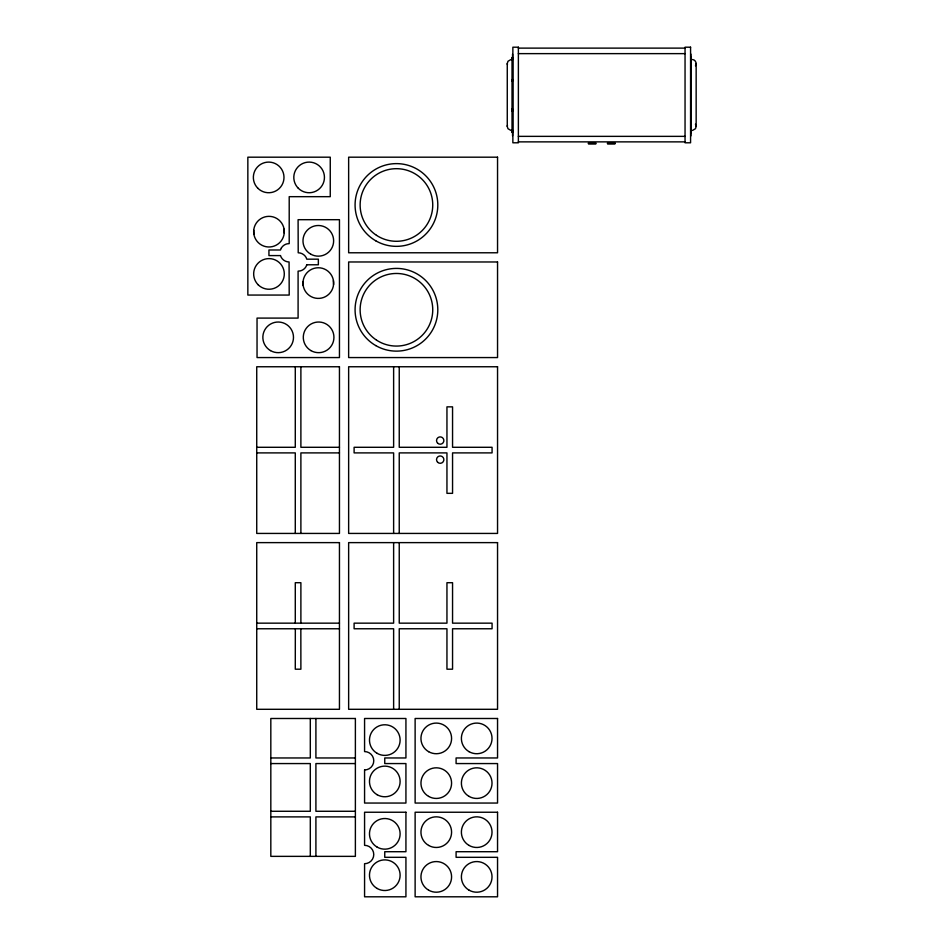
<?xml version="1.0" encoding="UTF-8"?>
<svg xmlns="http://www.w3.org/2000/svg" width="944" height="944" viewBox="0 0 944 944"><rect width="100%" height="100%" fill="white"/><g stroke="black" fill="none" stroke-linecap="round" stroke-linejoin="round"><path stroke-width="1.42" d="M512.486 57.454L512.226 60.109M512.557 59.897L512.486 57.336M512.486 79.803L512.309 81.42L512.557 80.877M690.937 110.188L691.173 108.56L690.878 109.091M512.486 57.619L512.25 59.968M690.937 79.107L690.878 80.157M690.937 132.372L690.878 129.776M512.179 59.897L512.486 57.313M510.975 130.461L507.966 128.703L507.27 126.449L507.27 63.543L507.966 61.289L510.975 59.519M507.27 126.449L507.447 125.269M692.459 59.519C695.398 59.708 697.191 63.378 695.468 65.797M696.153 63.543L696.153 126.449L695.468 128.703L692.459 130.461M690.949 132.656L690.878 130.083M518.374 48.12L685.049 48.12M518.374 53.631L685.049 53.631M690.878 59.897L690.937 57.454M690.878 60.204L690.937 57.619M512.557 80.157L512.486 79.107M690.878 80.901L691.173 81.432L690.937 79.803M512.557 109.091L512.262 108.56L512.486 110.531M512.557 109.846L512.391 111.439L512.486 110.554M690.878 109.846L690.937 110.885M512.557 130.083L512.474 132.656M518.374 136.361L685.049 136.361M518.374 141.871L685.049 141.871M588.879 142.804L589.516 142.804M607.96 142.804L608.573 142.804M588.466 143.193L590.059 143.193M607.547 143.193L609.14 143.193M614.06 143.193L614.721 143.193M588.242 143.252L596.101 143.252M607.322 143.252L615.193 143.252M588.525 144.019L595.817 144.019M607.617 144.019L614.898 144.019M256.733 447.291L295.283 447.291L295.283 366.756M339.451 447.291L300.888 447.291L300.888 366.756M256.733 452.896L295.283 452.896L295.283 533.431M339.451 452.896L300.888 452.896L300.888 533.431M256.733 623.158L339.451 623.158M256.733 628.763L339.451 628.763M270.822 757.961L310.305 757.961L310.305 718.49M355.381 757.961L315.91 757.961L315.91 718.49M270.822 763.566L310.305 763.566L310.305 811.274L270.822 811.274M355.381 763.566L315.91 763.566L315.91 811.274L355.381 811.274M270.822 816.89L310.305 816.89L310.305 856.361M355.381 816.89L315.91 816.89L315.91 856.361M695.468 124.195L696.153 126.449M512.191 129.776L512.486 132.372M507.27 63.543L507.447 64.723M333.421 280.58L333.562 284.569A15.316 15.316 0 0 1 309.396 295.543A15.316 15.316 0 0 1 311.968 269.134A15.316 15.316 0 0 1 333.562 284.569M303.059 281.607L303.201 285.595M284.097 229.156L284.227 233.156A15.316 15.316 0 0 1 260.072 244.13A15.316 15.316 0 0 1 262.644 217.722A15.316 15.316 0 0 1 284.227 233.156M253.735 230.183L253.877 234.183M691.256 57.442L691.256 132.538M690.878 54.079L690.878 135.912M512.557 54.079L512.557 135.912M512.179 57.442L512.179 132.538M399.241 366.756L399.241 447.291L446.949 447.291L446.949 406.852L452.554 406.852L452.554 447.291L492.072 447.291L492.072 452.896L452.554 452.896L452.554 493.334L446.949 493.334L446.949 452.896L399.241 452.896L399.241 533.431M399.241 542.623L399.241 623.158L446.949 623.158L446.949 582.708L452.554 582.708L452.554 623.158L492.072 623.158L492.072 628.763L452.554 628.763L452.554 669.202L446.949 669.202L446.949 628.763L399.241 628.763L399.241 709.298M393.624 366.756L393.624 447.291L354.106 447.291L354.106 452.896L393.624 452.896L393.624 533.431M393.624 542.623L393.624 623.158L354.106 623.158L354.106 628.763L393.624 628.763L393.624 709.298M300.888 623.158L300.888 582.708L295.283 582.708L295.283 623.158M300.841 628.716L300.888 669.202L295.283 669.202L295.33 628.716M364.573 769.962L364.573 803.049L405.932 803.049L405.932 763.566L384.751 763.566L384.751 757.961L405.932 757.961L405.932 718.49L364.573 718.49L364.573 751.577A9.192 9.192 0 0 1 373.765 760.77A9.192 9.192 0 0 1 364.573 769.962M281.312 248.083L280.486 249.983L268.934 249.983L268.934 255.588L280.51 255.588L281.182 257.275A9.192 9.192 0 0 0 289.076 261.972L289.206 295.059L247.847 295.059L247.847 157.188L330.258 157.188L330.258 196.671L289.206 196.671L289.206 243.611L286.941 243.871A9.192 9.192 0 0 0 281.312 248.083M306.8 264.78L305.986 266.68A9.192 9.192 0 0 1 300.345 270.881L298.092 271.152L298.092 318.093L257.039 318.093L257.039 357.564L339.451 357.564L339.451 219.692L298.092 219.692L298.21 252.78A9.192 9.192 0 0 1 306.116 257.488L306.776 259.175L318.352 259.175L318.352 264.78L306.8 264.78M518.374 47.2L512.863 47.2L512.863 142.792L518.374 142.792L518.374 47.2M690.571 47.2L685.049 47.2L685.049 142.792L690.571 142.792L690.571 47.2M497.547 157.188L348.643 157.188L348.643 252.78L497.547 252.78L497.547 157.188M497.547 261.972L348.643 261.972L348.643 357.564L497.547 357.564L497.547 261.972M339.451 366.756L256.733 366.756L256.733 533.431L339.451 533.431L339.451 366.756M497.547 366.756L348.643 366.756L348.643 533.431L497.547 533.431L497.547 366.756M339.451 542.623L256.733 542.623L256.733 709.298L339.451 709.298L339.451 542.623M497.547 542.623L348.643 542.623L348.643 709.298L497.547 709.298L497.547 542.623M355.381 718.49L270.822 718.49L270.822 856.361L355.381 856.361L355.381 718.49M497.547 718.49L415.124 718.49L415.124 803.049L497.547 803.049L497.547 763.566L456.094 763.566L456.094 757.961L497.547 757.961L497.547 718.49M405.932 812.241L364.573 812.241L364.573 845.328A9.192 9.192 0 0 1 373.765 854.521A9.192 9.192 0 0 1 364.573 863.713L364.573 896.8L405.932 896.8L405.932 857.317L384.751 857.317L384.751 851.712L405.932 851.712L405.932 812.241M497.547 812.241L415.124 812.241L415.124 896.8L497.547 896.8L497.547 857.317L456.094 857.317L456.094 851.712L497.547 851.712L497.547 812.241M437.603 443.149A3.682 3.682 0 0 0 443.751 441.497A3.682 3.682 0 0 0 439.255 437.001A3.682 3.682 0 0 0 437.603 443.149M437.603 462.241A3.682 3.682 0 0 0 443.751 460.589A3.682 3.682 0 0 0 439.255 456.082A3.682 3.682 0 0 0 437.603 462.241M469.05 890.157A15.316 15.316 0 0 0 492.025 876.882A15.316 15.316 0 0 0 469.05 863.618A15.316 15.316 0 0 0 469.05 890.157M428.611 890.157A15.316 15.316 0 0 0 451.586 876.882A15.316 15.316 0 0 0 428.611 863.618A15.316 15.316 0 0 0 428.611 890.157M428.611 845.423A15.316 15.316 0 0 0 451.586 832.148A15.316 15.316 0 0 0 428.611 818.885A15.316 15.316 0 0 0 428.611 845.423M469.05 845.423A15.316 15.316 0 0 0 492.025 832.148A15.316 15.316 0 0 0 469.05 818.885A15.316 15.316 0 0 0 469.05 845.423M469.05 751.672A15.316 15.316 0 0 0 492.025 738.397A15.316 15.316 0 0 0 469.05 725.134A15.316 15.316 0 0 0 469.05 751.672M428.611 751.672A15.316 15.316 0 0 0 451.586 738.397A15.316 15.316 0 0 0 428.611 725.134A15.316 15.316 0 0 0 428.611 751.672M428.611 796.394A15.316 15.316 0 0 0 451.586 783.131A15.316 15.316 0 0 0 428.611 769.867A15.316 15.316 0 0 0 428.611 796.394M469.05 796.394A15.316 15.316 0 0 0 492.025 783.131A15.316 15.316 0 0 0 469.05 769.867A15.316 15.316 0 0 0 469.05 796.394M377.14 753.347A15.316 15.316 0 0 0 400.114 740.084A15.316 15.316 0 0 0 377.14 726.821A15.316 15.316 0 0 0 377.14 753.347M377.14 794.718A15.316 15.316 0 0 0 400.114 781.443A15.316 15.316 0 0 0 377.14 768.18A15.316 15.316 0 0 0 377.14 794.718M377.14 888.469A15.316 15.316 0 0 0 400.114 875.194A15.316 15.316 0 0 0 377.14 861.931A15.316 15.316 0 0 0 377.14 888.469M377.14 847.11A15.316 15.316 0 0 0 400.114 833.835A15.316 15.316 0 0 0 377.14 820.572A15.316 15.316 0 0 0 377.14 847.11M310.647 254.101A15.316 15.316 0 0 0 333.633 240.838A15.316 15.316 0 0 0 310.647 227.563A15.316 15.316 0 0 0 310.647 254.101M270.515 350.613A15.316 15.316 0 0 0 293.49 337.35A15.316 15.316 0 0 0 270.515 324.075A15.316 15.316 0 0 0 270.515 350.613M310.954 350.613A15.316 15.316 0 0 0 333.94 337.35A15.316 15.316 0 0 0 310.954 324.075A15.316 15.316 0 0 0 310.954 350.613M258.149 284.758A15.316 15.316 0 0 0 283.778 277.89A15.316 15.316 0 0 0 265.016 259.128A15.316 15.316 0 0 0 258.149 284.758M298.292 188.245A15.316 15.316 0 0 0 323.922 181.378A15.316 15.316 0 0 0 305.16 162.616A15.316 15.316 0 0 0 298.292 188.245M257.842 188.245A15.316 15.316 0 0 0 283.471 181.378A15.316 15.316 0 0 0 264.709 162.616A15.316 15.316 0 0 0 257.842 188.245M376.479 340.1A36.309 36.309 0 0 0 432.682 311.886A36.309 36.309 0 0 0 380.149 277.324A36.309 36.309 0 0 0 376.479 340.1M375.759 345.587A41.359 41.359 0 0 0 437.804 309.774A41.359 41.359 0 0 0 375.759 273.949A41.359 41.359 0 0 0 375.759 345.587M376.479 235.316A36.309 36.309 0 0 0 432.682 207.102A36.309 36.309 0 0 0 380.149 172.54A36.309 36.309 0 0 0 376.479 235.316M375.759 240.803A41.359 41.359 0 0 0 437.804 204.99A41.359 41.359 0 0 0 375.759 169.165A41.359 41.359 0 0 0 375.759 240.803"/></g></svg>
